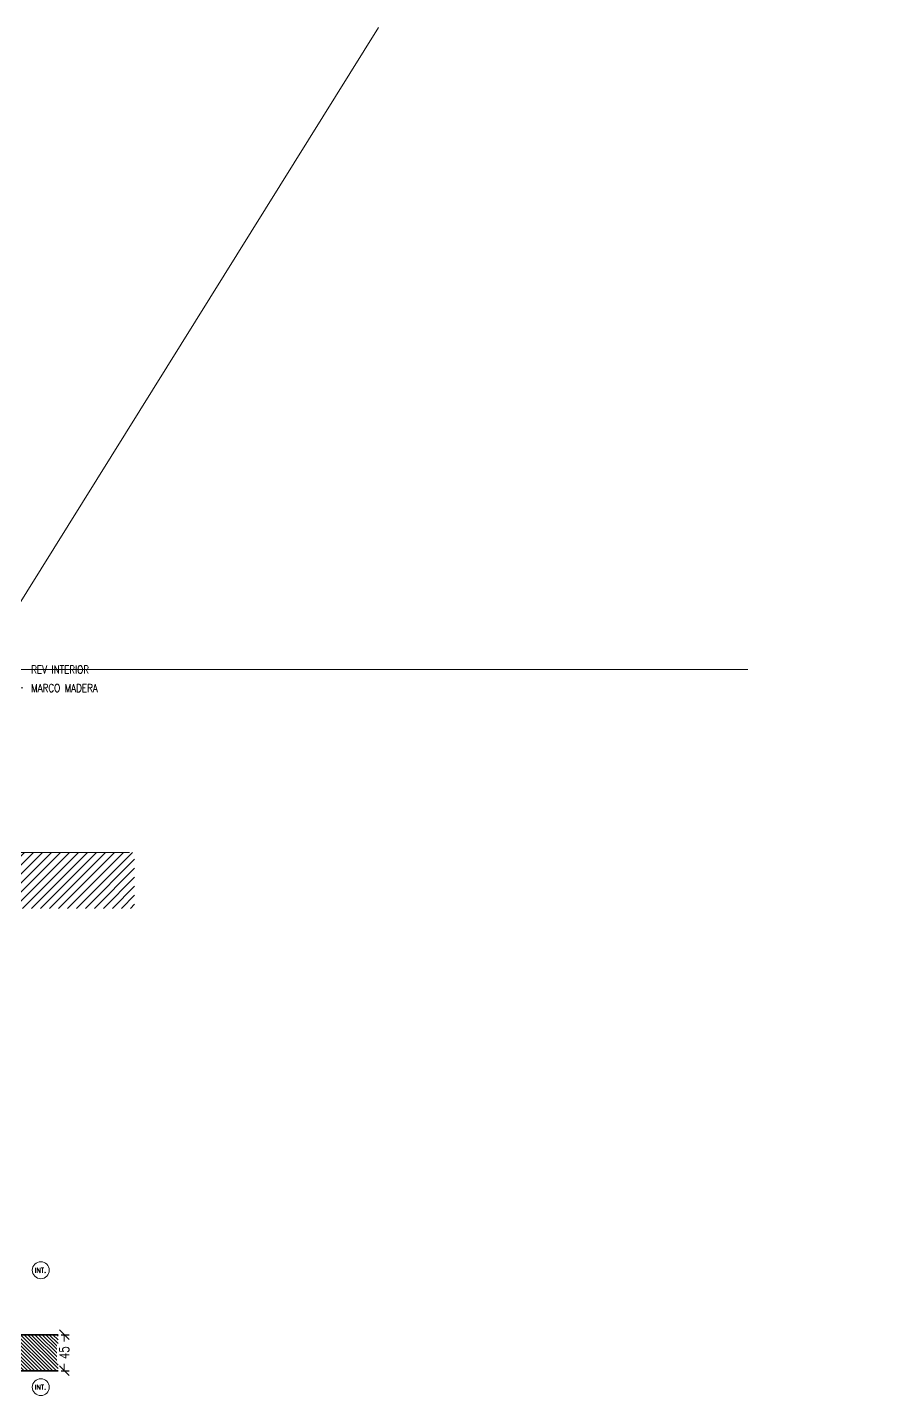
# Model space of a CAD drawing. Header units: metres. Extents: x -2 to 690, y -116 to 73.
# Drawn here: x 156.76 to 157.814, y 29.365 to 31.074 of the extents above; entities that cross this region are included whole.
import ezdxf

# ---------------------------------------------------------------- set-up
doc = ezdxf.new("R2010")
doc.units = ezdxf.units.M
doc.header["$LTSCALE"] = 5
doc.header["$MEASUREMENT"] = 0
doc.layers.get('0').update_dxf_attribs({"color": 30})
doc.layers.get('DEFPOINTS').update_dxf_attribs({"color": 210})
for name, color, linetype, lineweight in [('A-ANNO-DIMS', 3, 'Continuous', 18), ('A-ANNO-SYMB', 3, 'Continuous', 18), ('A-ANNO-TEXT', 3, 'Continuous', 18), ('A-DETL-PATT', 8, 'Continuous', 18), ('A-ELEV-MBE1', 7, 'Continuous', 35)]:
    doc.layers.add(name, color=color, linetype=linetype, lineweight=lineweight)
doc.styles.add('E-ROMANS', font='romans.shx', dxfattribs={"width": 0.8})
doc.dimstyles.new('E-0010_TICK_12', dxfattribs={"dimscale": 0.001, "dimtxt": 12, "dimasz": 12, "dimexe": 6, "dimexo": 4, "dimgap": 6, "dimtad": 0, "dimdec": 0, "dimlfac": 1000, "dimzin": 0, "dimdsep": 46, "dimtxsty": 'E-ROMANS', "dimblk": 'OBLIQUE', "dimcen": 6, "dimclrd": 256, "dimclre": 256, "dimclrt": 256, "dimadec": 0, "dimazin": 0, "dimtfac": 1, "dimtdec": 0, "dimtmove": 1, "dimatfit": 3, "dimldrblk": 'OPEN90', "dimfxl": 1, "dimtfill": 1, "dimtolj": 1, "dimtzin": 0, "dimlwd": -1, "dimarcsym": 0})
doc.dimstyles.new('E-0100_TICK_12', dxfattribs={"dimscale": 0.001, "dimtxt": 120, "dimasz": 120, "dimexe": 60, "dimexo": 40, "dimgap": 60, "dimtad": 0, "dimzin": 0, "dimdsep": 46, "dimtxsty": 'E-ROMANS', "dimblk": 'OBLIQUE', "dimcen": 60, "dimclrd": 256, "dimclre": 256, "dimclrt": 256, "dimadec": 0, "dimazin": 0, "dimtfac": 1, "dimtmove": 1, "dimatfit": 3, "dimldrblk": 'OPEN90', "dimfxl": 1, "dimtfill": 1, "dimtolj": 1, "dimtzin": 0, "dimlwd": -1, "dimarcsym": 0})

# ---------------------------------------------------------------- blocks, each defined once
blk = doc.blocks.new('_Oblique')
at = {"color": 0, "linetype": 'ByBlock', "lineweight": -2}
blk.add_line((-0.5, -0.5), (0.5, 0.5), dxfattribs=at)
blk = doc.blocks.new('*D1890')
at = {"layer": 'A-ANNO-DIMS', "lineweight": -2, "transparency": 16777216}
for p, q in [((156.801966460137, 29.44068938111133), (156.8116670746491, 29.44068938111133)), ((156.801966460137, 29.39568938111134), (156.8116670746491, 29.39568938111134))]:
    blk.add_line(p, q, dxfattribs=at)
at = {"layer": 'A-ANNO-DIMS', "transparency": 16777216}
for p, q in [((156.8056670746491, 29.44068938111133), (156.8056670746491, 29.43196080968276)), ((156.8056670746491, 29.39568938111134), (156.8056670746491, 29.40441795253991))]:
    blk.add_line(p, q, dxfattribs=at)
at = {"layer": 'DEFPOINTS', "color": 0, "transparency": 16777216}
for p in [(156.797966460137, 29.44068938111133), (156.797966460137, 29.39568938111134), (156.8056670746491, 29.39568938111134)]:
    blk.add_point(p, dxfattribs=at)
at = {"layer": 'A-ANNO-DIMS', "transparency": 16777216, "xscale": 0.012, "yscale": 0.012, "zscale": 0.012}
for p, rotation in [((156.8056670746491, 29.44068938111133), 90), ((156.8056670746491, 29.39568938111134), 270)]:
    blk.add_blockref('_Oblique', p, dxfattribs=dict(at, rotation=rotation))
at = {"layer": 'A-ANNO-DIMS', "transparency": 16777216, "insert": (156.8056670746491, 29.41818938111136), "char_height": 0.012, "attachment_point": 5, "rotation": 90, "style": 'E-ROMANS', "bg_fill": 3, "box_fill_scale": 1.25, "bg_fill_color": 256, "bg_fill_true_color": 13158600, "bg_fill_transparency": 0}
blk.add_mtext('\\A1;45', dxfattribs=at)
blk = doc.blocks.new('_Open90')
at = {"color": 0, "linetype": 'ByBlock', "lineweight": -2}
for p, q in [((0, 0), (-1, 0)), ((-0.5, 0.5), (0, 0)), ((0, 0), (-0.5, -0.5))]:
    blk.add_line(p, q, dxfattribs=at)

msp = doc.modelspace()

# ---------------------------------------------------------------- hatches: boundary and pattern name
at = {"layer": 'A-DETL-PATT'}
h = msp.add_hatch(dxfattribs=at)
h.set_pattern_fill('ANSI31', color=256, scale=0.0025)
h.set_pattern_definition([(45, (3.683373246665525, 0), (-0.00561266007566822, 0.005612660075668221), [])])
h.paths.add_polyline_path([(156.2883983292573, 30.04328595050679), (156.8935942130758, 30.04328595050679), (156.8935942130758, 29.97328595050679), (156.2883983292573, 29.97328595050679)])
h = msp.add_hatch(dxfattribs=at)
h.set_pattern_fill('ANSI31', color=256, scale=0.001, angle=90)
h.set_pattern_definition([(135, (186.9200600739004, -123.4614720540069), (-0.002245064030267288, -0.002245064030267288), [])])
h.paths.add_polyline_path([(156.797966460137, 29.44068938111136), (156.797966460137, 29.39568938111131), (156.725694311512, 29.39568938111134), (156.725694311512, 29.44068938111133)])

# ---------------------------------------------------------------- linework, layer by layer
at = {"layer": 'A-ANNO-SYMB'}
msp.add_line((156.2809257745938, 30.04328595050679), (156.8871467615122, 30.04328595050679), dxfattribs=at)
at = {"layer": 'A-ANNO-TEXT'}
for centre, start, end in [((156.7763921314306, 29.52116204487606), 0, 180), ((156.7763921314306, 29.52116204487606), 180, 0), ((156.7763921314306, 29.37509395038756), 0, 180), ((156.7763921314306, 29.37509395038756), 180, 0)]:
    msp.add_arc(centre, 0.01057730889806408, start, end, dxfattribs=at)
at = {"layer": 'A-ELEV-MBE1'}
for p, q in [((156.725694311512, 29.44068938111133), (156.797966460137, 29.44068938111133)), ((156.797966460137, 29.39568938111134), (156.725694311512, 29.39568938111134))]:
    msp.add_line(p, q, dxfattribs=at)

# ---------------------------------------------------------------- texts
at = {"layer": 'A-ANNO-TEXT', "style": 'E-ROMANS'}
for p in [(156.7687742727511, 29.51812346131684), (156.7687742727511, 29.37213253394678)]:
    msp.add_text('INT.', height=0.006, dxfattribs=at).set_placement(p)
at = {"layer": 'A-ANNO-TEXT', "char_height": 0.01, "attachment_point": 4, "style": 'E-ROMANS'}
for s, insert in [('REV INTERIOR', (156.764256431323, 30.2716011433372)), ('MARCO MADERA', (156.7642564313229, 30.2486011433372))]:
    msp.add_mtext(s, dxfattribs=dict(at, insert=insert))

# ---------------------------------------------------------------- leaders
at = {"layer": 'A-ANNO-TEXT', "annotation_type": 0, "has_hookline": 1, "hookline_direction": 1, "horizontal_direction": (-1, 0, 0)}
for points in [[(156.6693652148708, 30.22536576238836), (156.6838688626662, 30.24863554024558), (156.7539250989145, 30.24863554024558)], [(156.6593652148709, 30.27163554024558), (156.7042615898702, 30.27163554024558), (156.7539250989145, 30.27163554024558)]]:
    msp.add_leader(points, dimstyle='E-0100_TICK_12', override={"dimasz": 0.05, "dimtad": 0, "dimldrblk": 'Open90'}, dxfattribs=at)

# ---------------------------------------------------------------- next in the draw order: dimensions: what is measured, and where the dimension line sits
at = {"layer": 'A-ANNO-DIMS'}
dim = msp.add_linear_dim(base=(156.8056670746491, 29.39568938111134), p1=(156.797966460137, 29.44068938111133), p2=(156.797966460137, 29.39568938111134), angle=90, dimstyle='E-0010_TICK_12', dxfattribs=at)
dim.commit()
dim.dimension.update_dxf_attribs({"geometry": '*D1890', "text_midpoint": (156.8056670746491, 29.41818938111136)})

doc.saveas('drawing.dxf')
